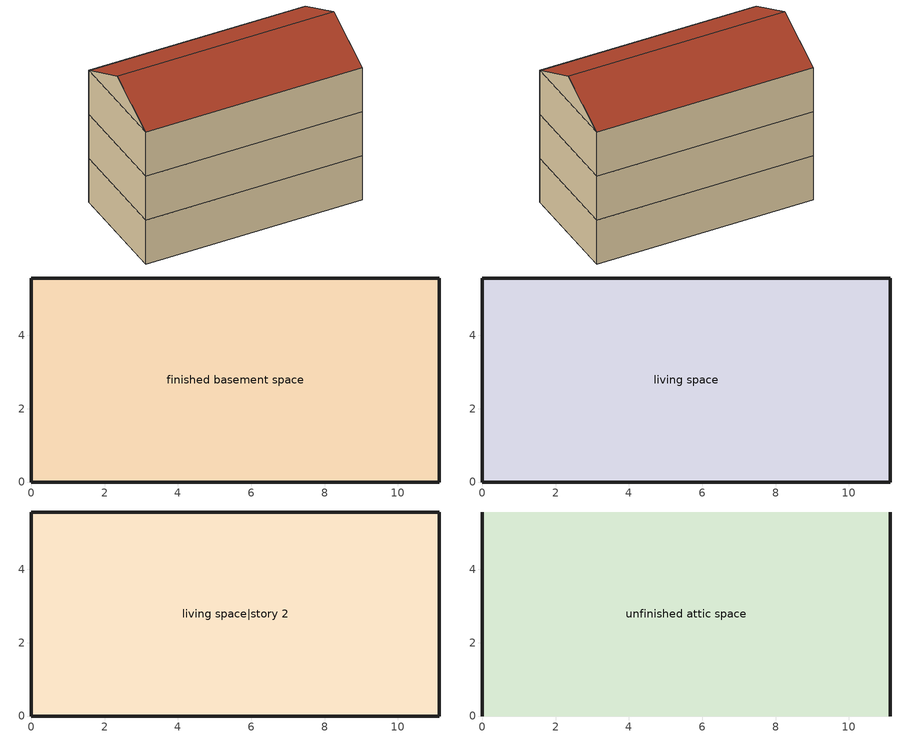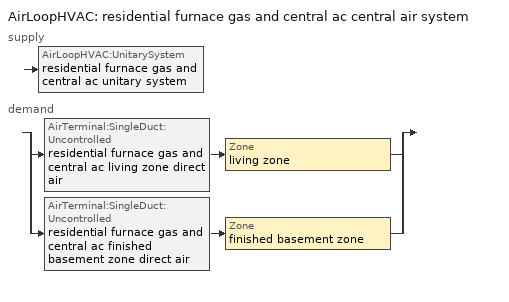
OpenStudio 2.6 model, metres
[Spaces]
finished basement space
 floor foundation: 0,0 0,5.56 11.13,5.56 11.13,0 z-2.44
 wall foundation: 0,5.56 0,0 11.13,0 11.13,5.56 0,5.56 z-2.44:0
living space
 floor to finished basement space: 0,0 0,5.56 11.13,5.56 11.13,0 z0
 wall outside: 0,5.56 0,0 11.13,0 11.13,5.56 0,5.56 z0:2.44
living space|story 2
 floor to living space: 0,0 0,5.56 11.13,5.56 11.13,0 z2.44
 wall outside: 0,5.56 0,0 11.13,0 11.13,5.56 0,5.56 z2.44:4.88
unfinished attic space
 floor to living space|story 2: 0,5.56 11.13,5.56 11.13,0 0,0 z4.88
 wall outside: 0,2.78,6.27 0,5.56,4.88 0,0,4.88; 11.13,2.78,6.27 11.13,0,4.88 11.13,5.56,4.88
 roof outside: 11.13,2.78,6.27 0,2.78,6.27 0,0,4.88 11.13,0,4.88; 0,2.78,6.27 11.13,2.78,6.27 11.13,5.56,4.88 0,5.56,4.88
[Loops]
AirLoopHVAC 'residential furnace gas and central ac central air system'
 supply: AirLoopHVAC:UnitarySystem 'residential furnace gas and central ac unitary system'
 demand: split
  | AirTerminal:SingleDuct:Uncontrolled 'residential furnace gas and central ac living zone direct air' > Zone 'living zone'
  | AirTerminal:SingleDuct:Uncontrolled 'residential furnace gas and central ac finished basement zone direct air' > Zone 'finished basement zone'
[Building]
Building 1: North Axis {deg}=0; Standards Number of Stories=3; Standards Number of Above Ground Stories=2; Standards Building Type=singlefamilydetached; Standards Number of Living Units=1
[Site]
Denver Intl Ap_CO_USA: Latitude {deg}=39.83; Longitude {deg}=-104.65; Time Zone {hr}=-7; Elevation {m}=1650
[ClimateZones]
Climate Zone Institution Name 2=Building America; Climate Zone Document Year 2=0; Climate Zone Value 2=Cold
[Site:WaterMainsTemperature]
Calculation Method=Correlation; Annual Average Outdoor Air Temperature {C}=10.8753; Maximum Difference In Monthly Average Outdoor Air Temperatures {deltaC}=23.1524
[Site:GroundTemperature:Deep]
10.8753, 10.8753, 10.8753, 10.8753, 10.8753, 10.8753, 10.8753, 10.8753, 10.8753, 10.8753, 10.8753, 10.8753
[ThermalZone] Use Ideal Air Loads=No
Name | Thermostat
living zone | living zone temperature setpoint
unfinished attic zone
finished basement zone | finished basement zone temperature setpoint
[Sizing:Zone] Zone Cooling Design Supply Air Temperature Input Method=SupplyAirTemperature; Zone Cooling Design Supply Air Temperature {C}=14; Zone Cooling Design Supply Air Temperature Difference {deltaC}=11.11; Zone Heating Design Supply Air Temperature Input Method=SupplyAirTemperature; Zone Heating Design Supply Air Temperature {C}=40; Zone Heating Design Supply Air Temperature Difference {deltaC}=11.11; Zone Cooling Design Supply Air Humidity Ratio {kg-H2O/kg-air}=0.0085; Zone Heating Design Supply Air Humidity Ratio {kg-H2O/kg-air}=0.008; Cooling Design Air Flow Method=DesignDay; Heating Design Air Flow Method=DesignDay; Account for Dedicated Outdoor Air System=No; Dedicated Outdoor Air System Control Strategy=NeutralSupplyAir; Dedicated Outdoor Air Low Setpoint Temperature for Design {C}=autosize; Dedicated Outdoor Air High Setpoint Temperature for Design {C}=autosize
living zone; unfinished attic zone; finished basement zone
[Zone equipment]
living zone: residential furnace gas and central ac living zone direct air
finished basement zone: residential furnace gas and central ac finished basement zone direct air
[Space]
Name | Space Type | Thermal Zone | Building Unit
living space; living space|story 2 | Space Type 1 | living zone | unit 1
unfinished attic space | Space Type 2 | unfinished attic zone
finished basement space | Space Type 3 | finished basement zone | unit 1
[SpaceType]
Name | Standards Space Type
Space Type 1 | living
Space Type 2 | unfinished attic
Space Type 3 | finished basement
[BuildingUnit]
unit 1: Building Unit Type=Residential
[Coil:Heating:Gas]
residential furnace gas heating coil: Availability Schedule=residential heating season; Gas Burner Efficiency=0.78; Nominal Capacity {W}=AutoSize; Parasitic Electric Load {W}=76; Parasitic Gas Load {W}=0; Fuel Type=NaturalGas
[Coil:Cooling:DX:SingleSpeed]
residential central ac cooling coil: Availability Schedule=residential cooling season; Rated Total Cooling Capacity {W}=autosize; Rated Sensible Heat Ratio=0.740403; Rated COP {W/W}=3.95054; Rated Air Flow Rate {m3/s}=autosize; Rated Evaporator Fan Power Per Volume Flow Rate {W/(m3/s)}=773.391; Total Cooling Capacity Function of Temperature Curve=Cool-Cap-fT1; Total Cooling Capacity Function of Flow Fraction Curve=Cool-Cap-fFF1; Energy Input Ratio Function of Temperature Curve=Cool-EIR-fT1; Energy Input Ratio Function of Flow Fraction Curve=Cool-EIR-fFF1; Part Load Fraction Correlation Curve=Cool-PLF-fPLR1; Nominal Time for Condensate Removal to Begin {s}=1000; Ratio of Initial Moisture Evaporation Rate and Steady State Latent Capacity=1.5; Maximum Cycling Rate {cycles/hr}=3; Latent Capacity Time Constant {s}=45; Condenser Type=AirCooled; Evaporative Condenser Effectiveness=0; Evaporative Condenser Air Flow Rate {m3/s}=Autosize; Evaporative Condenser Pump Rated Power Consumption {W}=Autosize; Crankcase Heater Capacity {W}=0; Maximum Outdoor Dry-Bulb Temperature for Crankcase Heater Operation {C}=12.7778; Basin Heater Capacity {W/K}=0; Basin Heater Setpoint Temperature {C}=10
[Fan:OnOff]
residential furnace gas and central ac supply fan: Availability Schedule=Always On Discrete; Fan Efficiency=0.75; Pressure Rise {Pa}=794.58; Maximum Flow Rate {m3/s}=autosize; Motor Efficiency=1; Motor In Airstream Fraction=1; Fan Power Ratio Function of Speed Ratio Curve=Fan On Off Power Curve 1; Fan Efficiency Ratio Function of Speed Ratio Curve=Fan On Off Efficiency Curve 1
[AirLoopHVAC:UnitarySystem]
residential furnace gas and central ac unitary system: Control Type=Load; Controlling Zone or Thermostat Location=living zone; Dehumidification Control Type=None; Availability Schedule=Always On Discrete; Supply Fan=residential furnace gas and central ac supply fan; Fan Placement=BlowThrough; Supply Air Fan Operating Mode Schedule=Always Off Discrete; Heating Coil=residential furnace gas heating coil; DX Heating Coil Sizing Ratio=1; Cooling Coil=residential central ac cooling coil; Use DOAS DX Cooling Coil=No; DOAS DX Cooling Coil Leaving Minimum Air Temperature {C}=2; Latent Load Control=SensibleOnlyLoadControl; Supply Air Flow Rate During Cooling Operation {m3/s}=autosize; Supply Air Flow Rate During Heating Operation {m3/s}=autosize; Supply Air Flow Rate When No Cooling or Heating is Required {m3/s}=0; Maximum Supply Air Temperature {C}=48.8889; Maximum Outdoor Dry-Bulb Temperature for Supplemental Heater Operation {C}=21; Maximum Cycling Rate {cycles/hr}=2.5; Heat Pump Time Constant {s}=60; Fraction of On-Cycle Power Use=0.01; Heat Pump Fan Delay Time {s}=60; Ancilliary On-Cycle Electric Power {W}=0; Ancilliary Off-Cycle Electric Power {W}=0
[AirLoopHVAC]
residential furnace gas and central ac central air system: Availability Schedule=Always On Discrete; Design Supply Air Flow Rate {m3/s}=AutoSize
[Sizing:System]
residential furnace gas and central ac central air system: Type of Load to Size On=Sensible; Design Outdoor Air Flow Rate {m3/s}=Autosize; Minimum System Air Flow Ratio=0.3; Preheat Design Temperature {C}=7; Preheat Design Humidity Ratio {kg-H2O/kg-Air}=0.008; Precool Design Temperature {C}=12.8; Precool Design Humidity Ratio {kg-H2O/kg-Air}=0.008; Central Cooling Design Supply Air Temperature {C}=12.8; Central Heating Design Supply Air Temperature {C}=16.7; Sizing Option=NonCoincident; 100% Outdoor Air in Cooling=Yes; 100% Outdoor Air in Heating=Yes; Central Cooling Design Supply Air Humidity Ratio {kg-H2O/kg-Air}=0.0085; Central Heating Design Supply Air Humidity Ratio {kg-H2O/kg-Air}=0.008; Cooling Design Air Flow Method=DesignDay; Cooling Design Air Flow Rate {m3/s}=0; Heating Design Air Flow Method=DesignDay; Heating Design Air Flow Rate {m3/s}=0; System Outdoor Air Method=ZoneSum; Zone Maximum Outdoor Air Fraction=1; Cooling Supply Air Flow Rate Per Floor Area {m3/s-m2}=0.00996765; Cooling Fraction of Autosized Cooling Supply Air Flow Rate=1; Cooling Supply Air Flow Rate Per Unit Cooling Capacity {m3/s-W}=3.94755e-05; Heating Supply Air Flow Rate Per Floor Area {m3/s-m2}=0.00996765; Heating Fraction of Autosized Heating Supply Air Flow Rate=1; Heating Fraction of Autosized Cooling Supply Air Flow Rate=1; Heating Supply Air Flow Rate Per Unit Heating Capacity {m3/s-W}=3.15882e-05; Cooling Design Capacity Method=CoolingDesignCapacity; Cooling Design Capacity {W}=autosize; Cooling Design Capacity Per Floor Area {W/m2}=234.7; Fraction of Autosized Cooling Design Capacity=1; Heating Design Capacity Method=HeatingDesignCapacity; Heating Design Capacity {W}=autosize; Heating Design Capacity Per Floor Area {W/m2}=157; Fraction of Autosized Heating Design Capacity=1; Central Cooling Capacity Control Method=OnOff
[AirTerminal:SingleDuct:Uncontrolled] Availability Schedule=Always On Discrete; Maximum Air Flow Rate {m3/s}=AutoSize
residential furnace gas and central ac living zone direct air; residential furnace gas and central ac finished basement zone direct air
[ThermostatSetpoint:DualSetpoint] Heating Setpoint Temperature Schedule=residential heating setpoint; Cooling Setpoint Temperature Schedule=residential cooling setpoint
living zone temperature setpoint; finished basement zone temperature setpoint
[Schedule:Constant]
Name | Value
Always On Discrete | 1
Always Off Discrete | 0
[Curve:Exponent]
Fan On Off Power Curve 1: Coefficient1 Constant=1; Coefficient2 Constant=0; Coefficient3 Constant=0; Minimum Value of x=0; Maximum Value of x=1
[Curve:Cubic]
Fan On Off Efficiency Curve 1: Coefficient1 Constant=1; Coefficient2 x=0; Coefficient3 x**2=0; Coefficient4 x**3=0; Minimum Value of x=0; Maximum Value of x=1
[Curve:Biquadratic] Minimum Value of x=13.88; Maximum Value of x=23.88; Minimum Value of y=18.33; Maximum Value of y=51.66
Name | Coefficient1 Constant | Coefficient2 x | Coefficient3 x**2 | Coefficient4 y | Coefficient5 y**2 | Coefficient6 x*y
Cool-Cap-fT1 | 1.5509 | -0.0750501 | 0.00309714 | 0.00240111 | -5.0544e-05 | -0.000427281
Cool-EIR-fT1 | -0.304283 | 0.118048 | -0.00342467 | -0.00626191 | 0.000695427 | -0.000469975
[Curve:Quadratic] Minimum Value of x=0
Name | Coefficient1 Constant | Coefficient2 x | Coefficient3 x**2 | Maximum Value of x | Minimum Curve Output | Maximum Curve Output
Cool-PLF-fPLR1 | 0.93 | 0.07 | 0 | 1 | 0.7 | 1
Cool-Cap-fFF1 | 0.718605 | 0.4101 | -0.128705 | 2 | 0 | 2
Cool-EIR-fFF1 | 1.323 | -0.477711 | 0.154712 | 2 | 0 | 2
[Schedule:Ruleset]
Name | Default Day Schedule | Summer Design Day Schedule | Winter Design Day Schedule
residential heating season | Schedule Day 3
residential cooling season | Schedule Day 1
residential heating setpoint | Schedule Day 5 | residential heating setpoint summer design | residential heating setpoint winter design
residential cooling setpoint | Schedule Day 6 | residential cooling setpoint summer design | residential cooling setpoint winter design
[Schedule:Day]
Schedule Day 3; Schedule Day 1; Schedule Day 5; Schedule Day 6: 24, 0, 0
residential heating season allday1; residential heating season allday2; residential heating season allday3; residential heating season allday4; residential heating season allday5; residential heating season allday6; residential heating season allday7; residential heating season allday8; residential heating season allday9; residential heating season allday10; residential heating season allday11; residential heating season allday12; residential cooling season allday1; residential cooling season allday2; residential cooling season allday3; residential cooling season allday4; residential cooling season allday5; residential cooling season allday6; residential cooling season allday7; residential cooling season allday8; residential cooling season allday9; residential cooling season allday10; residential cooling season allday11; residential cooling season allday12: 24, 0, 1
residential heating setpoint allday1; residential heating setpoint allday2; residential heating setpoint allday3; residential heating setpoint allday4; residential heating setpoint allday5; residential heating setpoint allday6; residential heating setpoint allday7; residential heating setpoint allday8; residential heating setpoint allday9; residential heating setpoint allday10; residential heating setpoint allday11; residential heating setpoint allday12: 24, 0, 21.6667
residential heating setpoint winter design; residential cooling setpoint winter design: 24, 0, 21.1111
residential heating setpoint summer design; residential cooling setpoint summer design: 24, 0, 23.8889
residential cooling setpoint allday1; residential cooling setpoint allday2; residential cooling setpoint allday3; residential cooling setpoint allday4; residential cooling setpoint allday5; residential cooling setpoint allday6; residential cooling setpoint allday7; residential cooling setpoint allday8; residential cooling setpoint allday9; residential cooling setpoint allday10; residential cooling setpoint allday11; residential cooling setpoint allday12: 24, 0, 24.4444
[Schedule:Rule] Apply Sunday=Yes; Apply Monday=Yes; Apply Tuesday=Yes; Apply Wednesday=Yes; Apply Thursday=Yes; Apply Friday=Yes; Apply Saturday=Yes; Date Specification Type=DateRange; Start Day=1
Name | Schedule Ruleset | Rule Order | Day Schedule | Start Month | End Month | End Day
residential heating season allday ruleset1 | residential heating season | 11 | residential heating season allday1 | 1 | 1 | 31
residential heating season allday ruleset2 | residential heating season | 10 | residential heating season allday2 | 2 | 2 | 28
residential heating season allday ruleset3 | residential heating season | 9 | residential heating season allday3 | 3 | 3 | 31
residential heating season allday ruleset4 | residential heating season | 8 | residential heating season allday4 | 4 | 4 | 30
residential heating season allday ruleset5 | residential heating season | 7 | residential heating season allday5 | 5 | 5 | 31
residential heating season allday ruleset6 | residential heating season | 6 | residential heating season allday6 | 6 | 6 | 30
residential heating season allday ruleset7 | residential heating season | 5 | residential heating season allday7 | 7 | 7 | 31
residential heating season allday ruleset8 | residential heating season | 4 | residential heating season allday8 | 8 | 8 | 31
residential heating season allday ruleset9 | residential heating season | 3 | residential heating season allday9 | 9 | 9 | 30
residential heating season allday ruleset10 | residential heating season | 2 | residential heating season allday10 | 10 | 10 | 31
residential heating season allday ruleset11 | residential heating season | 1 | residential heating season allday11 | 11 | 11 | 30
residential heating season allday ruleset12 | residential heating season | 0 | residential heating season allday12 | 12 | 12 | 31
residential cooling season allday ruleset1 | residential cooling season | 11 | residential cooling season allday1 | 1 | 1 | 31
residential cooling season allday ruleset2 | residential cooling season | 10 | residential cooling season allday2 | 2 | 2 | 28
residential cooling season allday ruleset3 | residential cooling season | 9 | residential cooling season allday3 | 3 | 3 | 31
residential cooling season allday ruleset4 | residential cooling season | 8 | residential cooling season allday4 | 4 | 4 | 30
residential cooling season allday ruleset5 | residential cooling season | 7 | residential cooling season allday5 | 5 | 5 | 31
residential cooling season allday ruleset6 | residential cooling season | 6 | residential cooling season allday6 | 6 | 6 | 30
residential cooling season allday ruleset7 | residential cooling season | 5 | residential cooling season allday7 | 7 | 7 | 31
residential cooling season allday ruleset8 | residential cooling season | 4 | residential cooling season allday8 | 8 | 8 | 31
residential cooling season allday ruleset9 | residential cooling season | 3 | residential cooling season allday9 | 9 | 9 | 30
residential cooling season allday ruleset10 | residential cooling season | 2 | residential cooling season allday10 | 10 | 10 | 31
residential cooling season allday ruleset11 | residential cooling season | 1 | residential cooling season allday11 | 11 | 11 | 30
residential cooling season allday ruleset12 | residential cooling season | 0 | residential cooling season allday12 | 12 | 12 | 31
residential heating setpoint allday ruleset1 | residential heating setpoint | 11 | residential heating setpoint allday1 | 1 | 1 | 31
residential heating setpoint allday ruleset2 | residential heating setpoint | 10 | residential heating setpoint allday2 | 2 | 2 | 28
residential heating setpoint allday ruleset3 | residential heating setpoint | 9 | residential heating setpoint allday3 | 3 | 3 | 31
residential heating setpoint allday ruleset4 | residential heating setpoint | 8 | residential heating setpoint allday4 | 4 | 4 | 30
residential heating setpoint allday ruleset5 | residential heating setpoint | 7 | residential heating setpoint allday5 | 5 | 5 | 31
residential heating setpoint allday ruleset6 | residential heating setpoint | 6 | residential heating setpoint allday6 | 6 | 6 | 30
residential heating setpoint allday ruleset7 | residential heating setpoint | 5 | residential heating setpoint allday7 | 7 | 7 | 31
residential heating setpoint allday ruleset8 | residential heating setpoint | 4 | residential heating setpoint allday8 | 8 | 8 | 31
residential heating setpoint allday ruleset9 | residential heating setpoint | 3 | residential heating setpoint allday9 | 9 | 9 | 30
residential heating setpoint allday ruleset10 | residential heating setpoint | 2 | residential heating setpoint allday10 | 10 | 10 | 31
residential heating setpoint allday ruleset11 | residential heating setpoint | 1 | residential heating setpoint allday11 | 11 | 11 | 30
residential heating setpoint allday ruleset12 | residential heating setpoint | 0 | residential heating setpoint allday12 | 12 | 12 | 31
residential cooling setpoint allday ruleset1 | residential cooling setpoint | 11 | residential cooling setpoint allday1 | 1 | 1 | 31
residential cooling setpoint allday ruleset2 | residential cooling setpoint | 10 | residential cooling setpoint allday2 | 2 | 2 | 28
residential cooling setpoint allday ruleset3 | residential cooling setpoint | 9 | residential cooling setpoint allday3 | 3 | 3 | 31
residential cooling setpoint allday ruleset4 | residential cooling setpoint | 8 | residential cooling setpoint allday4 | 4 | 4 | 30
residential cooling setpoint allday ruleset5 | residential cooling setpoint | 7 | residential cooling setpoint allday5 | 5 | 5 | 31
residential cooling setpoint allday ruleset6 | residential cooling setpoint | 6 | residential cooling setpoint allday6 | 6 | 6 | 30
residential cooling setpoint allday ruleset7 | residential cooling setpoint | 5 | residential cooling setpoint allday7 | 7 | 7 | 31
residential cooling setpoint allday ruleset8 | residential cooling setpoint | 4 | residential cooling setpoint allday8 | 8 | 8 | 31
residential cooling setpoint allday ruleset9 | residential cooling setpoint | 3 | residential cooling setpoint allday9 | 9 | 9 | 30
residential cooling setpoint allday ruleset10 | residential cooling setpoint | 2 | residential cooling setpoint allday10 | 10 | 10 | 31
residential cooling setpoint allday ruleset11 | residential cooling setpoint | 1 | residential cooling setpoint allday11 | 11 | 11 | 30
residential cooling setpoint allday ruleset12 | residential cooling setpoint | 0 | residential cooling setpoint allday12 | 12 | 12 | 31
